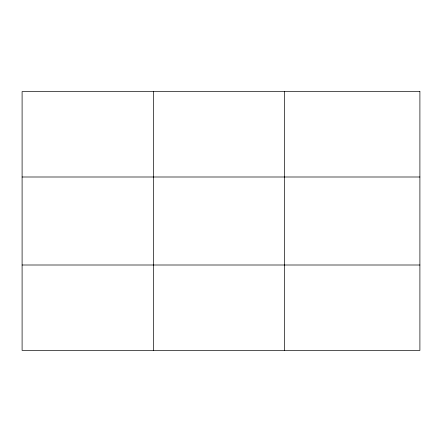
<?xml version="1.0" encoding="UTF-8"?>
<svg xmlns="http://www.w3.org/2000/svg" width="442" height="442" viewBox="0 0 442 442"><rect width="100%" height="100%" fill="white"/><g stroke="black" fill="none" stroke-linecap="round" stroke-linejoin="round"><path stroke-width="0.66" d="M153.374 91.588L153.374 350.412M284.648 91.588L284.648 350.412M22.1 176.999L419.9 176.999M22.1 265.001L419.9 265.001M419.9 91.588L419.9 350.412L22.1 350.412L22.1 91.588L419.9 91.588"/></g></svg>
